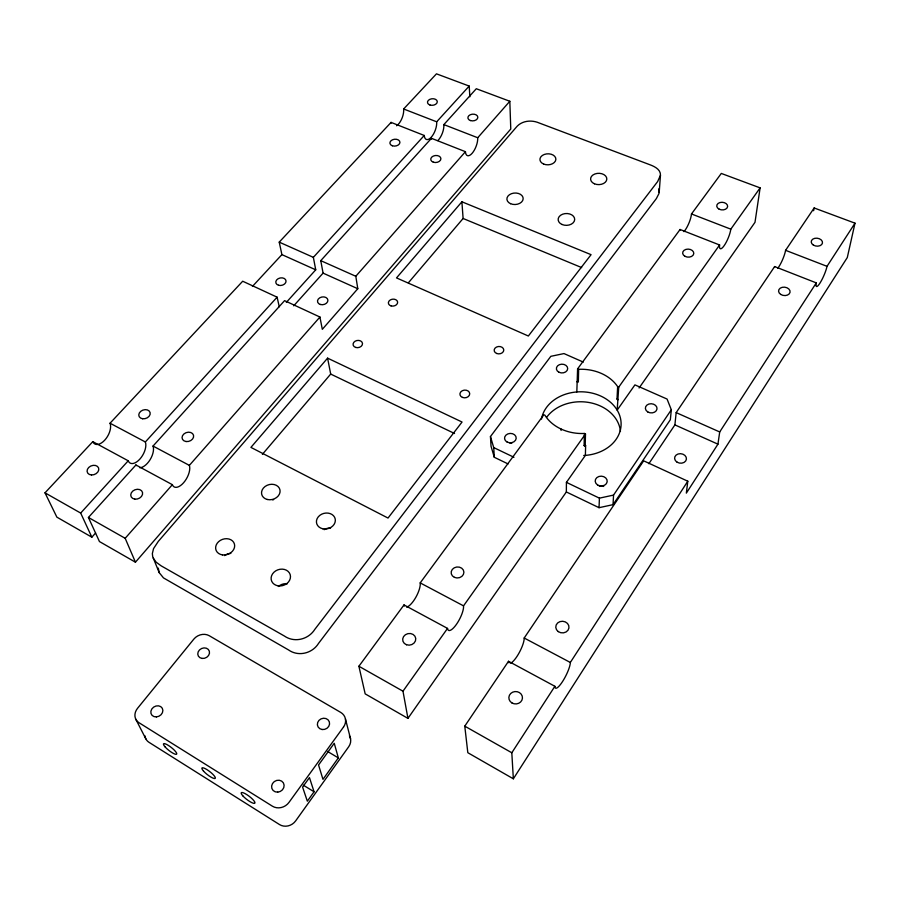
<?xml version="1.0" encoding="UTF-8"?>
<svg xmlns="http://www.w3.org/2000/svg" width="900" height="900" viewBox="0 0 900 900"><rect width="100%" height="100%" fill="white"/><g stroke="black" fill="none" stroke-linecap="round" stroke-linejoin="round"><path stroke-width="1.35" d="M561.116 430.447L561.116 429.053M659.205 192.274L660.465 175.286C660.769 169.594 654.739 166.579 650.216 164.857L539.257 123.019C531.495 119.587 521.392 120.566 515.936 127.62L158.299 541.395L153.54 548.629L152.347 553.567L152.696 556.616L159.165 572.58L163.485 577.901L288.641 650.002C298.451 656.921 312.334 653.423 318.544 643.387L656.393 198.551L659.014 193.444L658.654 188.966M584.393 433.463L585.495 433.969L463.534 605.857A15.019 4.556 -62.4 0 1 456.356 624.465A15.019 4.556 -62.4 0 1 447.536 628.403L403.999 604.924L358.897 666.248L365.175 693.866L407.936 718.38L566.347 491.963L566.426 482.366L585.383 455.377L585.63 445.478L585.202 446.085L584.111 445.579L584.393 433.463A40.781 32.119 1 0 1 544.928 415.238L543.847 414.743L420.199 582.896A14.828 4.939 -62.2 0 1 415.89 597.206A14.828 4.939 -62.2 0 1 406.586 607.106M576.821 391.95L577.597 368.854L680.074 229.489L719.595 244.98A12.713 3.161 -67.2 0 0 724.095 245.745A12.713 3.161 -67.2 0 0 730.811 229.162L760.117 187.875L721.294 173.441L691.492 213.964A12.566 3.454 -67.5 0 1 683.955 231.649M576.979 381.825L578.351 381.735L578.655 369.326L577.597 368.854M585.202 446.085L585.495 433.969M719.595 244.98L618.739 387.124L617.175 410.141L634.928 384.874L667.069 399.06L671.321 409.781L670.342 419.726L613.046 504.652L599.04 507.69L599.411 498.15L566.426 482.366M617.692 400.05L617.018 398.993L617.648 386.64A40.781 32.119 1 0 0 578.655 369.326M613.046 504.652L613.541 495.09L671.321 409.781M648.855 463.714L674.899 424.89L676.17 412.616L774.641 266.569L816.3 282.892A13.061 2.441 -66.5 0 0 819.866 283.264A13.061 2.441 -66.5 0 0 827.021 266.332L855 223.166L814.151 207.968L785.587 250.324A12.904 2.756 -66.8 0 1 777.679 268.403M510.525 663.188A15.3 3.994 -62.7 0 0 519.3 652.545A15.3 3.994 -62.7 0 0 524.194 638.021L643.669 460.834L687.791 481.207L686.34 493.132L717.941 444.161L719.707 431.955L816.3 282.892M760.117 187.875L754.999 222.311L639.09 387.99M660.465 175.286L657.619 181.586L314.809 629.37C308.464 639.495 294.401 643.028 284.434 636.053L161.156 565.841L156.139 562.174L153.214 558.079M813.623 210.724L814.151 207.968M855 223.166L847.294 257.558L513.349 778.804L467.82 752.704L464.771 726.154L508.511 661.286L554.884 686.295A15.502 3.544 -63 0 0 562.579 681.491A15.502 3.544 -63 0 0 570.33 662.467L687.791 481.207M513.349 778.804L511.808 752.771L554.884 686.295M407.936 718.38L402.986 691.2L447.536 628.403M314.066 791.775L307.339 801.169L302.591 787.106L309.465 777.589L314.066 791.775L303.334 785.194M338.344 757.901L322.976 779.355L318.555 765L334.249 743.276L338.344 757.901L327.476 751.41M508.084 463.928L494.303 457.29L491.051 446.299L490.455 436.556L550.834 356.321L563.985 353.576L583.279 362.081M262.384 454.331L330.694 374.074L327.589 358.144L462.049 422.032L388.024 518.051L250.92 447.39L327.589 358.144M408.386 282.791L463.106 218.486L461.902 201.791L591.075 254.666L528.356 336.015L396.517 277.909L461.902 201.791M139.748 467.73A13.545 7.02 -60.4 0 0 150.12 459.664A13.545 7.02 -60.4 0 0 153.034 446.062L284.58 300.645L319.928 317.036L189.36 465.379A13.703 6.761 -60.7 0 1 183.589 482.749A13.703 6.761 -60.7 0 1 172.373 484.684L135.922 464.974L88.425 517.466L99.45 541.553L135.45 562.196L510.772 129.026L509.827 101.261L476.303 88.729L443.858 124.594A11.633 5.04 -69.4 0 1 437.85 140.591M509.827 101.261L477.72 137.745A11.745 4.837 -69.1 0 1 472.118 153.315A11.745 4.837 -69.1 0 1 465.446 151.695L355.804 276.266L357.795 288.72L322.312 329.332L319.928 317.036M135.45 562.196L125.179 538.301L172.373 484.684M279.27 306.776L277.11 297.18L242.696 281.227L110.047 423.214A13.354 7.324 -60 0 1 104.647 440.246A13.354 7.324 -60 0 1 92.812 441.652L45 492.829L56.869 517.14L91.845 537.188L95.591 533.014M293.715 305.82L323.077 273.127L320.76 260.651L431.449 138.308L465.446 151.695M286.324 302.389L315.731 269.82L313.358 257.344L424.249 135.472A11.61 5.085 -69.5 0 0 431.246 137.227A11.61 5.085 -69.5 0 0 436.68 121.804L469.204 86.074L436.466 73.834L403.639 108.979A11.486 5.288 -69.8 0 1 396.596 125.764M91.845 537.188L80.674 513.067L128.227 460.8A13.511 7.076 -60.3 0 0 139.793 459.169A13.511 7.076 -60.3 0 0 145.35 441.979L277.11 297.18M252.439 286.414L281.903 254.621L279.225 242.134L391.084 122.4L424.249 135.472M599.411 498.15L613.541 495.09M585.54 445.489L584.111 445.579M578.351 381.735L577.395 381.251M691.492 213.964L730.811 229.162M785.587 250.324L827.021 266.332M403.639 108.979L436.68 121.804M443.858 124.594L477.72 137.745M463.106 218.486L581.648 267.581M617.648 386.64L618.739 387.124M676.17 412.616L719.707 431.955M279.225 242.134L313.358 257.344M320.76 260.651L355.804 276.266M617.018 398.993L618.097 399.476M674.899 424.89L717.941 444.161M281.903 254.621L315.731 269.82M323.077 273.127L357.795 288.72M490.455 436.556L493.729 447.593L513.956 457.267M330.694 374.074L454.545 433.496M566.347 491.963L599.04 507.69M420.199 582.896L463.534 605.857M524.194 638.021L570.33 662.467M110.047 423.214L145.35 441.979M153.034 446.062L189.36 465.379M92.812 441.652L128.227 460.8M358.897 666.248L402.986 691.2M464.771 726.154L511.808 752.771M45 492.829L80.674 513.067M88.425 517.466L125.179 538.301M135.799 719.235L145.856 738.877M159.165 572.58L158.299 568.102M345.442 718.942L350.561 738.799M469.204 86.074L469.856 96.784M493.729 447.593L494.303 457.29M136.226 465.626A13.545 7.02 -60.4 0 1 135.922 464.974M431.55 139.05A11.633 5.04 -69.4 0 1 431.449 138.308M391.207 123.154A11.486 5.288 -69.8 0 1 391.084 122.4M508.928 662.816A15.3 3.994 -62.7 0 1 508.511 661.286M774.529 267.311A12.904 2.756 -66.8 0 1 774.641 266.569M680.029 230.243A12.566 3.454 -67.5 0 1 680.074 229.489M541.507 419.051A39.994 31.86 1.2 0 1 583.875 391.894A39.994 31.86 1.2 0 1 621.113 424.035A39.994 31.86 1.2 0 1 583.717 455.479M404.359 606.082A14.828 4.939 -62.2 0 1 403.999 604.924M510.007 443.228A5.782 4.68 -2.3 0 1 511.751 443.228M599.175 485.955A5.962 4.905 3.3 0 1 603.697 486.461M546.705 417.218A39.634 31.736 1.3 0 1 589.781 402.637A39.634 31.736 1.3 0 1 620.449 431.359M224.505 555.592A9.562 7.875 -19.9 0 1 230.794 553.399M278.449 586.474A9.686 8.19 -18.3 0 1 287.392 583.74M324.202 529.673A9.416 7.841 -13.8 0 1 330.57 528.019M272.689 499.894A9.281 7.549 -16 0 1 273.611 499.657M349.414 735.784A11.351 10.305 -22.8 0 1 348.716 746.73L295.684 820.845A11.846 10.777 -34 0 1 279.506 824.558L148.95 742.286A11.509 9.787 -32.1 0 1 145.001 735.896M343.53 726.998L288.99 802.395A12.139 10.969 -32.4 0 1 272.396 806.186L138.96 722.689A11.779 9.934 -31.1 0 1 137.543 708.311L193.86 639.09A11.284 9.506 -24.9 0 1 209.25 635.715L340.74 712.418A11.621 10.463 -21.7 0 1 343.53 726.998M134.752 499.129A6.12 4.781 -21.2 0 0 142.526 492.469A6.12 4.781 -21.2 0 0 132.761 491.074A6.12 4.781 -21.2 0 0 134.752 499.129M186.086 441.54A5.917 4.567 -17.7 0 0 193.523 435.206A5.917 4.567 -17.7 0 0 183.938 433.924A5.917 4.567 -17.7 0 0 186.086 441.54M320.389 304.493A5.242 3.881 -10.1 0 0 327.892 300.15A5.242 3.881 -10.1 0 0 319.815 297.776A5.242 3.881 -10.1 0 0 320.389 304.493M433.327 162.191A5.096 3.51 -5.4 0 0 440.91 158.737A5.096 3.51 -5.4 0 0 433.26 156.094A5.096 3.51 -5.4 0 0 433.327 162.191M470.464 120.566A4.984 3.364 -4.3 0 0 477.832 117.236A4.984 3.364 -4.3 0 0 470.284 114.739A4.984 3.364 -4.3 0 0 470.464 120.566M142.65 418.759A5.85 4.421 -18.6 0 0 150.109 412.582A5.85 4.421 -18.6 0 0 140.715 411.345A5.85 4.421 -18.6 0 0 142.65 418.759M91.508 474.975A6.053 4.624 -21.8 0 0 98.584 467.966A6.053 4.624 -21.8 0 0 88.706 467.483A6.053 4.624 -21.8 0 0 91.508 474.975M278.55 285.266A5.186 3.78 -11.3 0 0 286.043 281.014A5.186 3.78 -11.3 0 0 278.145 278.707A5.186 3.78 -11.3 0 0 278.55 285.266M392.366 145.778A5.029 3.431 -6.6 0 0 399.926 142.38A5.029 3.431 -6.6 0 0 392.456 139.804A5.029 3.431 -6.6 0 0 392.366 145.778M429.952 105.008A4.916 3.285 -5.4 0 0 437.287 101.745A4.916 3.285 -5.4 0 0 429.907 99.304A4.916 3.285 -5.4 0 0 429.952 105.008M677.081 462.173A5.929 4.747 6.7 0 0 686.419 459.146A5.929 4.747 6.7 0 0 678.071 454.005A5.929 4.747 6.7 0 0 677.081 462.173M511.897 702.911A6.806 6.199 0.2 0 0 522.45 698.13A6.806 6.199 0.2 0 0 512.629 692.19A6.806 6.199 0.2 0 0 511.897 702.911M558.281 631.609A6.626 5.827 3.4 0 0 568.935 628.009A6.626 5.827 3.4 0 0 559.924 621.641A6.626 5.827 3.4 0 0 558.281 631.609M780.716 294.424A5.794 4.196 7.1 0 0 790.043 292.343A5.794 4.196 7.1 0 0 782.246 287.314A5.794 4.196 7.1 0 0 780.716 294.424M813.375 245.093A5.67 3.982 7.2 0 0 822.454 243.079A5.67 3.982 7.2 0 0 814.748 238.331A5.67 3.982 7.2 0 0 813.375 245.093M558.99 372.262A5.659 4.388 -0.2 0 0 567.686 368.741A5.659 4.388 -0.2 0 0 559.429 364.669A5.659 4.388 -0.2 0 0 558.99 372.262M507.139 442.058A5.827 4.691 -2.3 0 0 516.195 438.322A5.827 4.691 -2.3 0 0 507.791 433.935A5.827 4.691 -2.3 0 0 507.139 442.058M597.544 484.931A6.019 4.928 3.1 0 0 607.163 481.815A6.019 4.928 3.1 0 0 598.883 476.494A6.019 4.928 3.1 0 0 597.544 484.931M647.752 411.93A5.839 4.59 4.3 0 0 657 408.983A5.839 4.59 4.3 0 0 648.844 404.055A5.839 4.59 4.3 0 0 647.752 411.93M719.1 209.149A5.468 3.825 3.8 0 0 727.627 206.595A5.468 3.825 3.8 0 0 719.854 202.567A5.468 3.825 3.8 0 0 719.1 209.149M684.99 256.32A5.58 4.027 3.4 0 0 693.765 253.665A5.58 4.027 3.4 0 0 685.901 249.401A5.58 4.027 3.4 0 0 684.99 256.32M454.41 577.35A6.39 5.501 -5.8 0 0 463.905 572.197A6.39 5.501 -5.8 0 0 454.241 567.821A6.39 5.501 -5.8 0 0 454.41 577.35M406.519 644.749A6.581 5.816 -10.9 0 0 415.744 638.46A6.581 5.816 -10.9 0 0 405.394 634.725A6.581 5.816 -10.9 0 0 406.519 644.749M391.061 305.899A4.657 3.476 -7.4 0 0 397.62 302.04A4.657 3.476 -7.4 0 0 390.319 299.925A4.657 3.476 -7.4 0 0 391.061 305.899M462.454 397.418A4.905 3.859 -4.7 0 0 469.721 393.739A4.905 3.859 -4.7 0 0 462.296 390.724A4.905 3.859 -4.7 0 0 462.454 397.418M355.748 347.456A4.759 3.623 -9.2 0 0 362.498 343.44A4.759 3.623 -9.2 0 0 355.106 341.213A4.759 3.623 -9.2 0 0 355.748 347.456M496.699 353.486A4.815 3.701 -3.1 0 0 503.775 349.954A4.815 3.701 -3.1 0 0 496.44 347.085A4.815 3.701 -3.1 0 0 496.699 353.486M510.548 203.681A8.134 5.749 -2.8 0 0 523.148 198.922A8.134 5.749 -2.8 0 0 511.414 193.703A8.134 5.749 -2.8 0 0 510.548 203.681M561.994 224.471A8.269 5.917 -1 0 0 574.684 219.6A8.269 5.917 -1 0 0 562.579 214.222A8.269 5.917 -1 0 0 561.994 224.471M594.45 183.791A8.111 5.659 -0.2 0 0 606.814 179.1A8.111 5.659 -0.2 0 0 594.844 173.993A8.111 5.659 -0.2 0 0 594.45 183.791M543.589 164.025A7.976 5.513 -1.9 0 0 555.863 159.435A7.976 5.513 -1.9 0 0 544.252 154.474A7.976 5.513 -1.9 0 0 543.589 164.025M222.412 554.884A9.709 7.931 -19.6 0 0 234.416 543.971A9.709 7.931 -19.6 0 0 218.621 541.665A9.709 7.931 -19.6 0 0 222.412 554.884M278.224 585.855A9.832 8.258 -18 0 0 290.183 574.605A9.832 8.258 -18 0 0 273.994 572.186A9.832 8.258 -18 0 0 278.224 585.855M322.605 528.739A9.551 7.897 -13.7 0 0 335.216 518.985A9.551 7.897 -13.7 0 0 319.838 515.34A9.551 7.897 -13.7 0 0 322.605 528.739M267.39 499.5A9.416 7.605 -15.7 0 0 280.001 490.039A9.416 7.605 -15.7 0 0 265.028 486.529A9.416 7.605 -15.7 0 0 267.39 499.5M242.775 795.791A8.572 1.991 37.5 0 0 254.576 803.351A8.572 1.991 37.5 0 0 246.904 794.678A8.572 1.991 37.5 0 0 242.775 795.791M165.24 747.079A8.348 1.901 38.2 0 0 176.479 754.29A8.348 1.901 38.2 0 0 168.615 745.571A8.348 1.901 38.2 0 0 165.24 747.079M203.524 771.12A8.46 1.946 37.9 0 0 215.032 778.511A8.46 1.946 37.9 0 0 207.259 769.815A8.46 1.946 37.9 0 0 203.524 771.12M202.072 658.429A6.041 5.107 -25.4 0 0 209.34 651.206A6.041 5.107 -25.4 0 0 199.519 649.924A6.041 5.107 -25.4 0 0 202.072 658.429M322.132 729.518A6.21 5.58 -22.8 0 0 329.31 721.789A6.21 5.58 -22.8 0 0 318.971 720.383A6.21 5.58 -22.8 0 0 322.132 729.518M156.398 716.906A6.266 5.299 -30.6 0 0 162.27 708.221A6.266 5.299 -30.6 0 0 151.852 708.93A6.266 5.299 -30.6 0 0 156.398 716.906M277.706 792.146A6.435 5.805 -31.4 0 0 283.354 782.831A6.435 5.805 -31.4 0 0 272.498 783.551A6.435 5.805 -31.4 0 0 277.706 792.146"/></g></svg>
